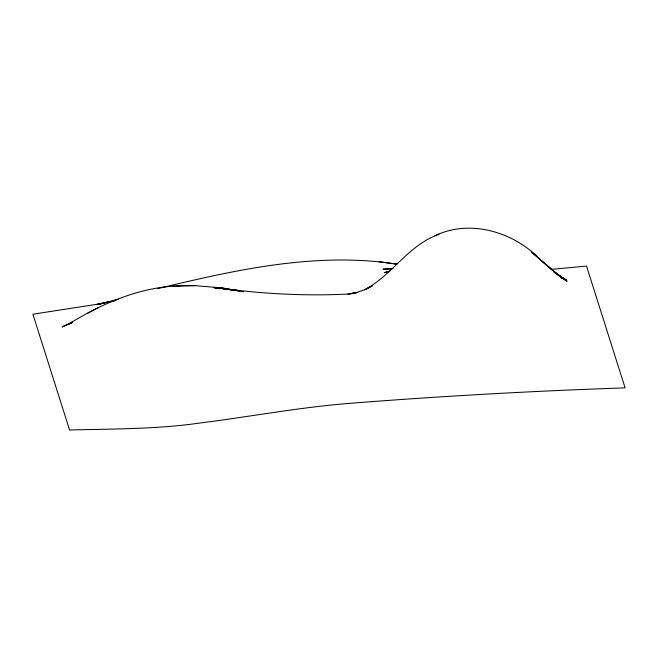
<?xml version="1.0" encoding="UTF-8"?>
<svg xmlns="http://www.w3.org/2000/svg" width="658" height="658" viewBox="0 0 658 658"><rect width="100%" height="100%" fill="white"/><g stroke="black" fill="none" stroke-linecap="round" stroke-linejoin="round"><path stroke-width="0.99" d="M173.449 286.164L172.939 286.189C135.277 288.804 100.279 304.687 68.49 324.147L72.01 322.198L62.107 326.927L70.496 323.391M87.621 313.257L98.486 307.508M557.268 274.534L566.587 280.547L553.978 271.943L566.801 280.908L554.011 271.631L566.999 281.328L553.995 271.433L541.024 260.395L553.896 271.367L531.697 252.285L540.169 259.384C513.075 231.386 468.488 218.226 432.742 236.855C405.986 248.987 390.301 276.27 364.647 289.8L372.494 285.72L365.042 289.627L356.907 292.399L348.148 294.142L357.681 292.473L348.148 294.142M434.963 235.852L439.05 234.223M72.429 322.494L69.074 323.761L71.73 322.872M157.681 288.64C235.441 269.895 316.778 251.545 397.004 264.187L379.156 261.777M390.071 271.03L384.256 272.609L389.149 271.532M118.193 299.341L97.335 304.49L115.01 300.69M97.022 304.317L114.969 300.665M551.034 269.385L586.533 266.095L625.1 387.866C534.535 390.951 444.018 395.976 353.683 403.033C302.047 406.866 251.126 416.555 199.81 423.045C156.653 429.255 113.028 428.876 69.567 430.003L32.9 314.22L91.964 305.057A520.108 288.582 1.4 0 1 104.688 303.264M348.962 294.011C305.386 296.215 261.423 293.945 218.217 287.793L239.315 290.82L216.803 287.456L195.122 285.646L172.939 286.189L184.281 285.597M392.949 268.686L383.055 269.188L391.263 268.867M194.636 285.654L195.122 285.646L183.779 285.613M561.332 277.841L563.297 277.947L561.274 277.816M213.422 287.686L217.403 287.9M219.394 288.015L224.378 288.286L214.22 287.636L216.186 287.875M219.139 288.237L227.01 289.191M228.976 289.43L236.839 290.384L215.051 287.538L217.017 287.809M218.974 288.089L226.829 289.191M228.795 289.462L231.739 289.874L215.906 287.447L231.591 289.808M233.557 290.104L243.485 291.798M562.705 278.449L564.564 278.967M563.898 279.165L565.806 279.749L560.55 277.01M561.603 277.618L566.086 279.979L559.909 276.401M559.621 276.286L566.349 280.242L557.203 274.452M236.65 290.565L233.705 290.153L236.641 290.556"/></g></svg>
